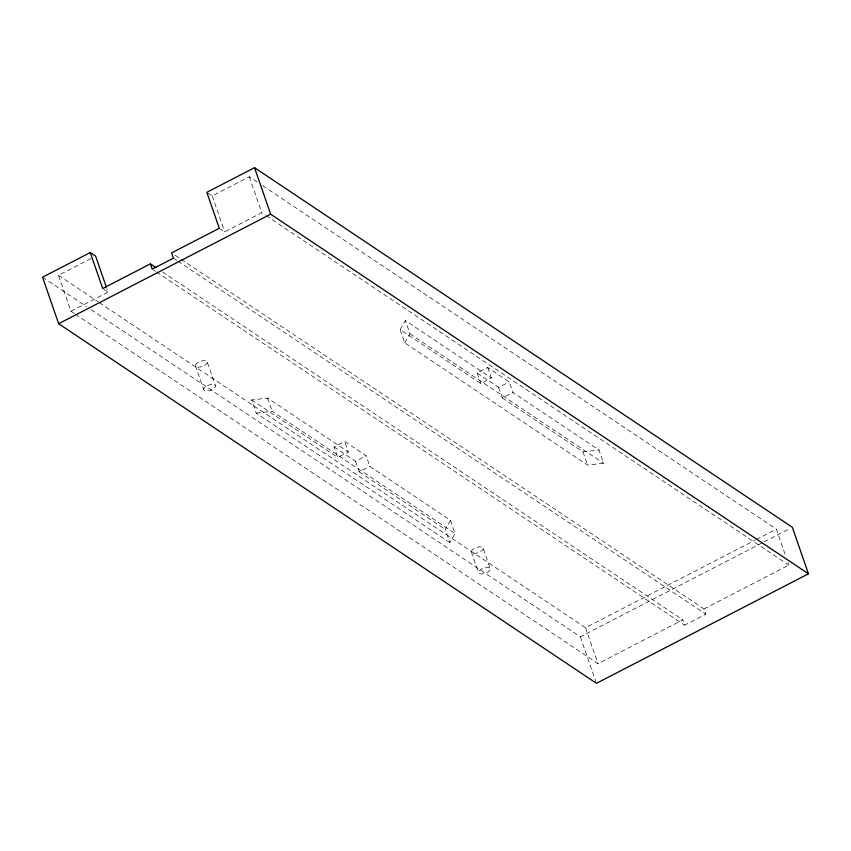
<?xml version="1.0" encoding="UTF-8"?>
<svg xmlns="http://www.w3.org/2000/svg" width="851" height="851" viewBox="0 0 851 851"><rect width="100%" height="100%" fill="white"/><g stroke="black" fill="none" stroke-linecap="round" stroke-linejoin="round"><path stroke-width="0.64" stroke-dasharray="4.25 3.19" d="M400.14 329.614L405.363 320.54L491.41 378.078L480.815 383.556L400.14 329.614L404.714 342.825L587.562 465.093L603.55 463.221L598.966 449.998L512.919 392.46L509.26 381.897L487.751 367.504L477.145 372.983L480.815 383.556M404.714 342.825L409.937 333.762L405.363 320.54M450.487 520.323L455.072 533.545L449.849 542.619L445.275 529.396L450.487 520.323L369.823 466.391L366.164 455.817L344.655 441.435L334.049 446.903L337.709 457.476L348.314 451.998L344.655 441.435M74.292 313.476L70.973 311.264L58.528 275.32L90.993 258.544M207.921 193.039L212.229 195.921L249.332 176.753L257.066 181.923M70.973 311.264L108.077 292.095L106.79 288.383M219.292 228.27L224.675 231.866L261.778 212.697L265.087 214.92M334.049 446.903L355.558 461.295L366.164 455.817M477.145 372.983L498.665 387.365L509.26 381.897M355.558 461.295L359.228 471.858L369.823 466.391M498.665 387.365L502.324 397.938L512.919 392.46M99.407 302.658L585.562 627.73L755.167 540.119M756.337 539.513L776.367 529.162L785.803 556.437M91.142 309.69L580.339 636.803L762.9 542.502M764.07 541.885L789.983 528.503M75.399 314.221L598.008 663.674L682.81 619.868L684.64 625.155L705.841 614.199L704.011 608.912L172.7 253.651M704.011 608.912L788.813 565.107L787.952 562.628M449.849 542.619L256.236 413.16L251.662 399.938L267.639 398.066L348.314 451.998M256.236 413.16L272.214 411.278L455.072 533.545M502.324 397.938L582.988 451.881L598.966 449.998M262.587 185.624L776.367 529.162M266.193 215.654L788.813 565.107M409.937 333.762L603.55 463.221M173.423 258.193L176.742 260.406M177.848 261.151L705.841 614.199M162.552 271.98L682.81 619.868M153.329 269.884L155.542 271.363M156.648 272.097L684.64 625.155M103.769 289.223L108.077 292.095M251.662 399.938L337.709 457.476M359.228 471.858L445.275 529.396M58.528 275.32L98.301 301.914M42.55 277.192L86.717 306.732M582.988 451.881L587.562 465.093M585.562 627.73L598.008 663.674M487.751 367.504L491.41 378.078M580.339 636.803L596.03 682.098M483.177 548.257A6.223 2.713 -19.1 0 1 474.667 553.363A6.223 2.713 -19.1 0 1 473.911 548.661A6.223 2.713 -19.1 0 1 483.177 548.257L490.314 568.872A6.223 2.713 -19.1 0 1 481.815 573.978A6.223 2.713 -19.1 0 1 481.049 569.276A6.223 2.713 -19.1 0 1 490.314 568.872M471.326 551.927L478.464 572.542M249.332 176.753L261.778 212.697M212.229 195.921L224.675 231.866M267.639 398.066L272.214 411.278M207.293 362.164A6.223 2.713 -19.1 0 1 198.591 367.185A6.223 2.713 -19.1 0 1 198.177 362.377A6.223 2.713 -19.1 0 1 207.293 362.164L215.526 385.95A6.223 2.713 -19.1 0 1 206.836 390.971A6.223 2.713 -19.1 0 1 206.41 386.163A6.223 2.713 -19.1 0 1 215.526 385.95M195.422 365.653L203.655 389.439"/><path stroke-width="1.28" d="M90.249 252.556L42.55 277.192L58.655 323.71L596.455 683.321L808.45 573.808L792.345 527.29L254.545 167.679L206.846 192.326L219.292 228.27L171.594 252.907L173.423 258.193L152.223 269.15L150.393 263.863L102.694 288.5L90.249 252.556L95.631 256.151L106.354 287.138M58.655 323.71L270.661 214.197L808.45 573.808M150.393 263.863L155.924 267.554M254.545 167.679L270.661 214.197"/></g></svg>
